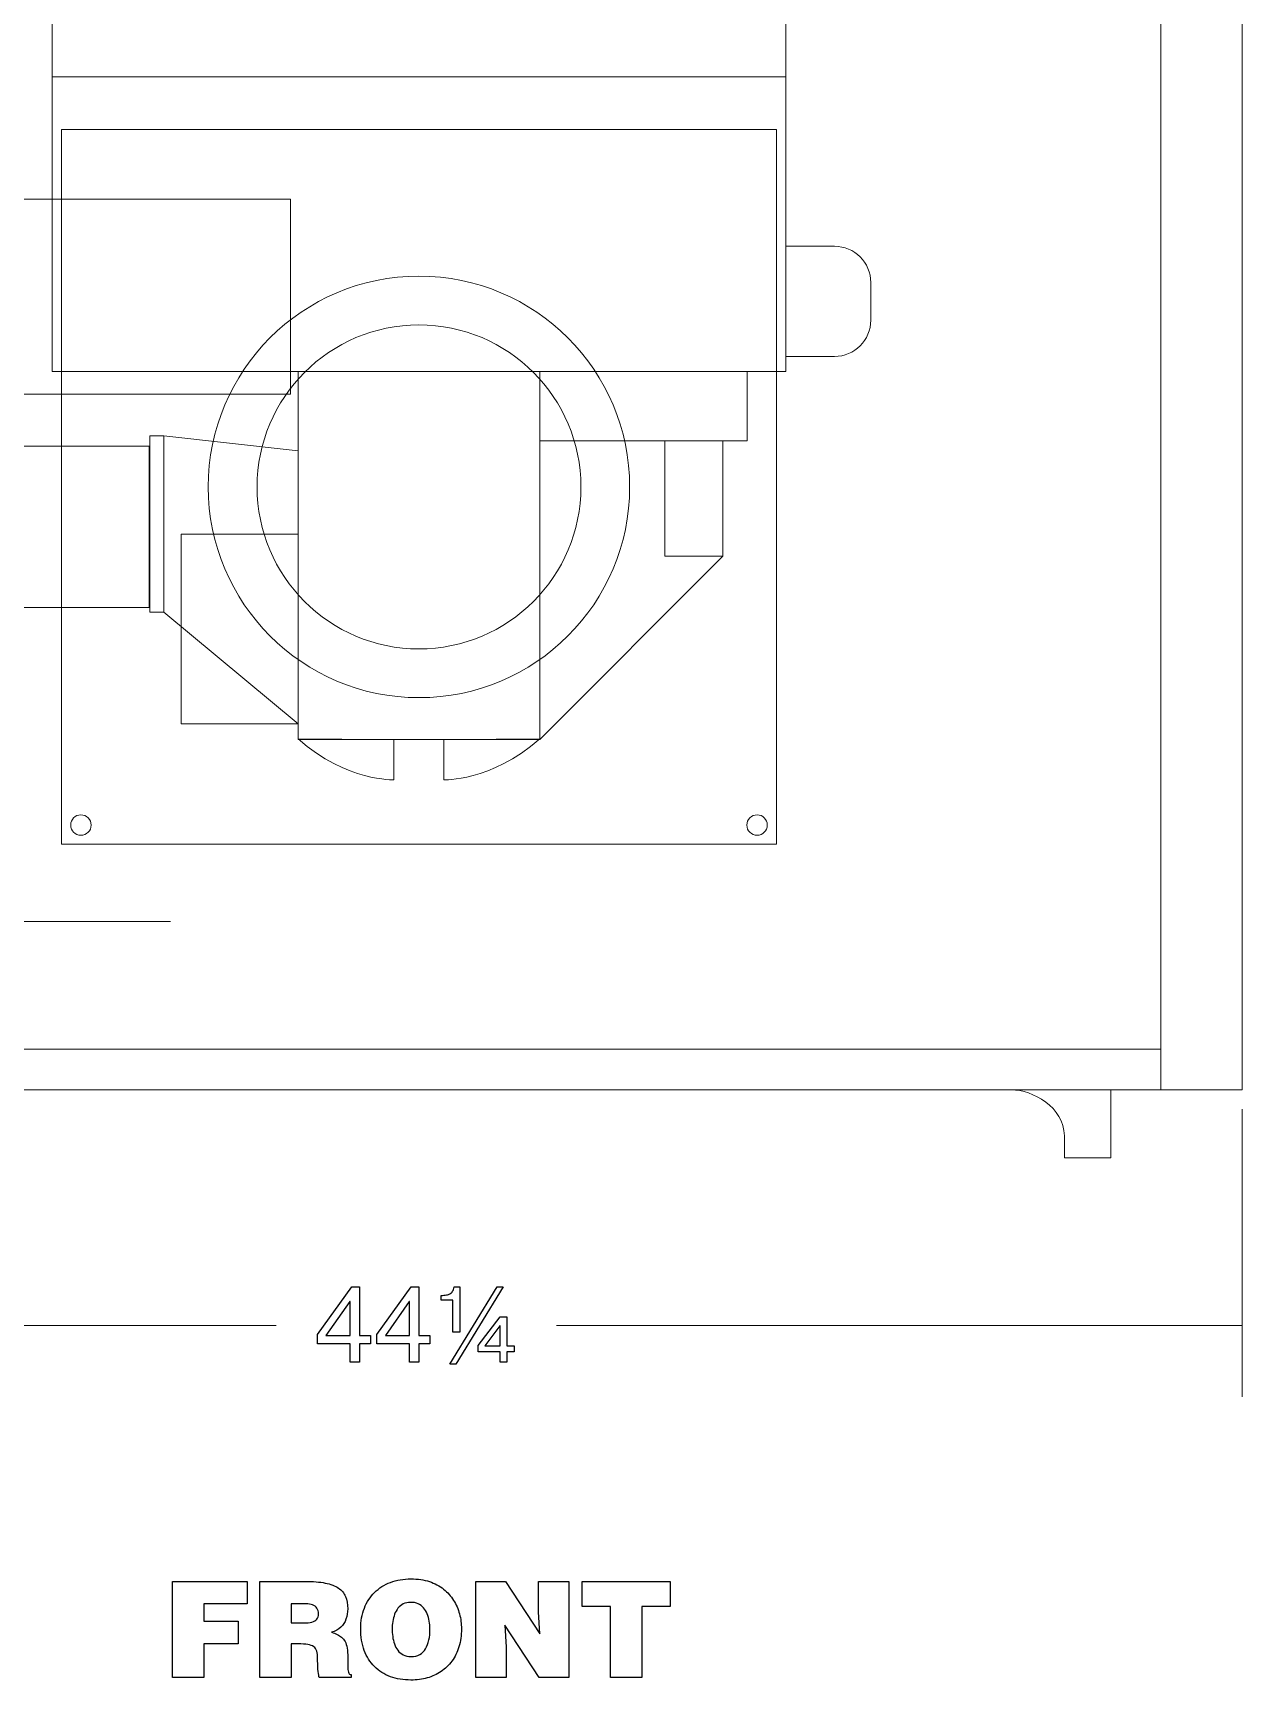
# Model space of a CAD drawing. Header units: inches. Extents: x -3.67 to 3.62, y -4.25 to 4.25.
# Drawn here: x -1.719 to -0.461, y 0.755 to 2.469 of the extents above; entities that cross this region are included whole.
import ezdxf
from ezdxf.lldxf.tags import DXFTag

# ---------------------------------------------------------------- set-up
doc = ezdxf.new("R2010")
doc.units = ezdxf.units.IN
doc.header["$MEASUREMENT"] = 0
doc.layers.add('Dimensions', color=7, linetype='Continuous')
doc.layers.add('Layer 1', color=7, linetype='Continuous')
tags = doc.linetypes.add('New Line15', pattern=[2.3, 1.3, -0.3, 0.4, -0.3]).pattern_tags.tags
tags[10:11] = [DXFTag(74, 4), DXFTag(75, 0), DXFTag(340, '0'), DXFTag(46, 1.0), DXFTag(50, 0.0), DXFTag(44, 0.0), DXFTag(45, 0.0)]
tags[8:9] = [DXFTag(74, 4), DXFTag(75, 0), DXFTag(340, '0'), DXFTag(46, 1.0), DXFTag(50, 0.0), DXFTag(44, 0.0), DXFTag(45, 0.0)]
tags[6:7] = [DXFTag(74, 4), DXFTag(75, 0), DXFTag(340, '0'), DXFTag(46, 1.0), DXFTag(50, 0.0), DXFTag(44, 0.0), DXFTag(45, 0.0)]
tags[4:5] = [DXFTag(74, 4), DXFTag(75, 0), DXFTag(340, '0'), DXFTag(46, 1.0), DXFTag(50, 0.0), DXFTag(44, 0.0), DXFTag(45, 0.0)]

msp = doc.modelspace()

# ---------------------------------------------------------------- linework, layer by layer
at = {"layer": 'Dimensions', "color": 250, "lineweight": 5}
for points in [[(-0.461, 1.3493), (-0.461, 1.3493), (-0.461, 1.0499), (-0.461, 1.0499)], [(-2.179, 1.1242), (-2.179, 1.1242), (-1.4659, 1.1242), (-1.4659, 1.1242)], [(-0.461, 1.1242), (-0.461, 1.1242), (-1.1741, 1.1242), (-1.1741, 1.1242)]]:
    msp.add_open_spline(points, degree=3, dxfattribs=at)
at = {"layer": 'Dimensions', "color": 250}
for points, knots in [([(-1.3677, 1.1052), (-1.3677, 1.1052), (-1.3677, 1.1137), (-1.3677, 1.1137), (-1.3677, 1.1137), (-1.3677, 1.1137), (-1.3791, 1.1137), (-1.3791, 1.1137), (-1.3791, 1.1137), (-1.3791, 1.1137), (-1.3791, 1.1643), (-1.3791, 1.1643), (-1.3791, 1.1643), (-1.3791, 1.1643), (-1.3872, 1.1643), (-1.3872, 1.1643), (-1.3872, 1.1643), (-1.3872, 1.1643), (-1.423, 1.1148), (-1.423, 1.1148), (-1.423, 1.1148), (-1.423, 1.1148), (-1.423, 1.1052), (-1.423, 1.1052), (-1.423, 1.1052), (-1.423, 1.1052), (-1.3889, 1.1052), (-1.3889, 1.1052), (-1.3889, 1.1052), (-1.3889, 1.1052), (-1.3889, 1.0862), (-1.3889, 1.0862), (-1.3889, 1.0862), (-1.3889, 1.0862), (-1.3791, 1.0862), (-1.3791, 1.0862), (-1.3791, 1.0862), (-1.3791, 1.0862), (-1.3791, 1.1052), (-1.3791, 1.1052), (-1.3791, 1.1052), (-1.3791, 1.1052), (-1.3677, 1.1052), (-1.3677, 1.1052)], [0, 0, 0, 0, 0.090909, 0.090909, 0.090909, 0.090909, 0.181818, 0.181818, 0.181818, 0.181818, 0.272727, 0.272727, 0.272727, 0.272727, 0.363636, 0.363636, 0.363636, 0.363636, 0.454545, 0.454545, 0.454545, 0.454545, 0.545455, 0.545455, 0.545455, 0.545455, 0.636364, 0.636364, 0.636364, 0.636364, 0.727273, 0.727273, 0.727273, 0.727273, 0.818182, 0.818182, 0.818182, 0.818182, 0.909091, 0.909091, 0.909091, 0.909091, 1, 1, 1, 1]), ([(-1.3891, 1.1491), (-1.3891, 1.1491), (-1.3889, 1.1491), (-1.3889, 1.1491), (-1.3889, 1.1491), (-1.3889, 1.1491), (-1.3889, 1.1137), (-1.3889, 1.1137), (-1.3889, 1.1137), (-1.3889, 1.1137), (-1.414, 1.1137), (-1.414, 1.1137), (-1.414, 1.1137), (-1.414, 1.1137), (-1.3891, 1.1491), (-1.3891, 1.1491)], [0, 0, 0, 0, 0.25, 0.25, 0.25, 0.25, 0.5, 0.5, 0.5, 0.5, 0.75, 0.75, 0.75, 0.75, 1, 1, 1, 1]), ([(-1.3059, 1.1052), (-1.3059, 1.1052), (-1.3059, 1.1137), (-1.3059, 1.1137), (-1.3059, 1.1137), (-1.3059, 1.1137), (-1.3174, 1.1137), (-1.3174, 1.1137), (-1.3174, 1.1137), (-1.3174, 1.1137), (-1.3174, 1.1643), (-1.3174, 1.1643), (-1.3174, 1.1643), (-1.3174, 1.1643), (-1.3255, 1.1643), (-1.3255, 1.1643), (-1.3255, 1.1643), (-1.3255, 1.1643), (-1.3612, 1.1148), (-1.3612, 1.1148), (-1.3612, 1.1148), (-1.3612, 1.1148), (-1.3612, 1.1052), (-1.3612, 1.1052), (-1.3612, 1.1052), (-1.3612, 1.1052), (-1.3271, 1.1052), (-1.3271, 1.1052), (-1.3271, 1.1052), (-1.3271, 1.1052), (-1.3271, 1.0862), (-1.3271, 1.0862), (-1.3271, 1.0862), (-1.3271, 1.0862), (-1.3174, 1.0862), (-1.3174, 1.0862), (-1.3174, 1.0862), (-1.3174, 1.0862), (-1.3174, 1.1052), (-1.3174, 1.1052), (-1.3174, 1.1052), (-1.3174, 1.1052), (-1.3059, 1.1052), (-1.3059, 1.1052)], [0, 0, 0, 0, 0.090909, 0.090909, 0.090909, 0.090909, 0.181818, 0.181818, 0.181818, 0.181818, 0.272727, 0.272727, 0.272727, 0.272727, 0.363636, 0.363636, 0.363636, 0.363636, 0.454545, 0.454545, 0.454545, 0.454545, 0.545455, 0.545455, 0.545455, 0.545455, 0.636364, 0.636364, 0.636364, 0.636364, 0.727273, 0.727273, 0.727273, 0.727273, 0.818182, 0.818182, 0.818182, 0.818182, 0.909091, 0.909091, 0.909091, 0.909091, 1, 1, 1, 1]), ([(-1.3274, 1.1491), (-1.3274, 1.1491), (-1.3271, 1.1491), (-1.3271, 1.1491), (-1.3271, 1.1491), (-1.3271, 1.1491), (-1.3271, 1.1137), (-1.3271, 1.1137), (-1.3271, 1.1137), (-1.3271, 1.1137), (-1.3522, 1.1137), (-1.3522, 1.1137), (-1.3522, 1.1137), (-1.3522, 1.1137), (-1.3274, 1.1491), (-1.3274, 1.1491)], [0, 0, 0, 0, 0.25, 0.25, 0.25, 0.25, 0.5, 0.5, 0.5, 0.5, 0.75, 0.75, 0.75, 0.75, 1, 1, 1, 1]), ([(-1.2821, 1.1507), (-1.2821, 1.1507), (-1.2821, 1.1174), (-1.2821, 1.1174), (-1.2821, 1.1174), (-1.2821, 1.1174), (-1.2746, 1.1174), (-1.2746, 1.1174), (-1.2746, 1.1174), (-1.2746, 1.1174), (-1.2746, 1.1643), (-1.2746, 1.1643), (-1.2746, 1.1643), (-1.2746, 1.1643), (-1.2805, 1.1643), (-1.2805, 1.1643), (-1.2805, 1.1643), (-1.2809, 1.1624), (-1.2816, 1.1609), (-1.2823, 1.1598), (-1.2823, 1.1598), (-1.283, 1.1587), (-1.2839, 1.1578), (-1.285, 1.1572), (-1.285, 1.1572), (-1.286, 1.1566), (-1.2873, 1.1562), (-1.2888, 1.156), (-1.2888, 1.156), (-1.2903, 1.1557), (-1.2921, 1.1556), (-1.2941, 1.1554), (-1.2941, 1.1554), (-1.2941, 1.1554), (-1.2941, 1.1507), (-1.2941, 1.1507), (-1.2941, 1.1507), (-1.2941, 1.1507), (-1.2821, 1.1507), (-1.2821, 1.1507)], [0, 0, 0, 0, 0.1, 0.1, 0.1, 0.1, 0.2, 0.2, 0.2, 0.2, 0.3, 0.3, 0.3, 0.3, 0.4, 0.4, 0.4, 0.4, 0.5, 0.5, 0.5, 0.5, 0.6, 0.6, 0.6, 0.6, 0.7, 0.7, 0.7, 0.7, 0.8, 0.8, 0.8, 0.8, 0.9, 0.9, 0.9, 0.9, 1, 1, 1, 1]), ([(-1.2297, 1.1643), (-1.2297, 1.1643), (-1.236, 1.1643), (-1.236, 1.1643), (-1.236, 1.1643), (-1.236, 1.1643), (-1.2851, 1.0841), (-1.2851, 1.0841), (-1.2851, 1.0841), (-1.2851, 1.0841), (-1.2788, 1.0841), (-1.2788, 1.0841), (-1.2788, 1.0841), (-1.2788, 1.0841), (-1.2297, 1.1643), (-1.2297, 1.1643)], [0, 0, 0, 0, 0.25, 0.25, 0.25, 0.25, 0.5, 0.5, 0.5, 0.5, 0.75, 0.75, 0.75, 0.75, 1, 1, 1, 1]), ([(-1.2557, 1.0967), (-1.2557, 1.0967), (-1.2328, 1.0967), (-1.2328, 1.0967), (-1.2328, 1.0967), (-1.2328, 1.0967), (-1.2328, 1.0862), (-1.2328, 1.0862), (-1.2328, 1.0862), (-1.2328, 1.0862), (-1.2257, 1.0862), (-1.2257, 1.0862), (-1.2257, 1.0862), (-1.2257, 1.0862), (-1.2257, 1.0967), (-1.2257, 1.0967), (-1.2257, 1.0967), (-1.2257, 1.0967), (-1.2182, 1.0967), (-1.2182, 1.0967), (-1.2182, 1.0967), (-1.2182, 1.0967), (-1.2182, 1.1031), (-1.2182, 1.1031), (-1.2182, 1.1031), (-1.2182, 1.1031), (-1.2257, 1.1031), (-1.2257, 1.1031), (-1.2257, 1.1031), (-1.2257, 1.1031), (-1.2257, 1.1331), (-1.2257, 1.1331), (-1.2257, 1.1331), (-1.2257, 1.1331), (-1.2328, 1.1331), (-1.2328, 1.1331), (-1.2328, 1.1331), (-1.2328, 1.1331), (-1.2557, 1.1033), (-1.2557, 1.1033), (-1.2557, 1.1033), (-1.2557, 1.1033), (-1.2557, 1.0967), (-1.2557, 1.0967)], [0, 0, 0, 0, 0.090909, 0.090909, 0.090909, 0.090909, 0.181818, 0.181818, 0.181818, 0.181818, 0.272727, 0.272727, 0.272727, 0.272727, 0.363636, 0.363636, 0.363636, 0.363636, 0.454545, 0.454545, 0.454545, 0.454545, 0.545455, 0.545455, 0.545455, 0.545455, 0.636364, 0.636364, 0.636364, 0.636364, 0.727273, 0.727273, 0.727273, 0.727273, 0.818182, 0.818182, 0.818182, 0.818182, 0.909091, 0.909091, 0.909091, 0.909091, 1, 1, 1, 1]), ([(-1.2328, 1.1031), (-1.2328, 1.1031), (-1.2488, 1.1031), (-1.2488, 1.1031), (-1.2488, 1.1031), (-1.2488, 1.1031), (-1.233, 1.1239), (-1.233, 1.1239), (-1.233, 1.1239), (-1.233, 1.1239), (-1.2328, 1.1239), (-1.2328, 1.1239), (-1.2328, 1.1239), (-1.2328, 1.1239), (-1.2328, 1.1031), (-1.2328, 1.1031)], [0, 0, 0, 0, 0.25, 0.25, 0.25, 0.25, 0.5, 0.5, 0.5, 0.5, 0.75, 0.75, 0.75, 0.75, 1, 1, 1, 1]), ([(-1.541, 0.758), (-1.541, 0.758), (-1.541, 0.7932), (-1.541, 0.7932), (-1.541, 0.7932), (-1.541, 0.7932), (-1.5052, 0.7932), (-1.5052, 0.7932), (-1.5052, 0.7932), (-1.5052, 0.7932), (-1.5052, 0.8165), (-1.5052, 0.8165), (-1.5052, 0.8165), (-1.5052, 0.8165), (-1.541, 0.8165), (-1.541, 0.8165), (-1.541, 0.8165), (-1.541, 0.8165), (-1.541, 0.8347), (-1.541, 0.8347), (-1.541, 0.8347), (-1.541, 0.8347), (-1.496, 0.8347), (-1.496, 0.8347), (-1.496, 0.8347), (-1.496, 0.8347), (-1.496, 0.858), (-1.496, 0.858), (-1.496, 0.858), (-1.496, 0.858), (-1.5738, 0.858), (-1.5738, 0.858), (-1.5738, 0.858), (-1.5738, 0.858), (-1.5738, 0.758), (-1.5738, 0.758), (-1.5738, 0.758), (-1.5738, 0.758), (-1.541, 0.758), (-1.541, 0.758)], [0, 0, 0, 0, 0.1, 0.1, 0.1, 0.1, 0.2, 0.2, 0.2, 0.2, 0.3, 0.3, 0.3, 0.3, 0.4, 0.4, 0.4, 0.4, 0.5, 0.5, 0.5, 0.5, 0.6, 0.6, 0.6, 0.6, 0.7, 0.7, 0.7, 0.7, 0.8, 0.8, 0.8, 0.8, 0.9, 0.9, 0.9, 0.9, 1, 1, 1, 1]), ([(-1.4402, 0.7929), (-1.4364, 0.7929), (-1.4333, 0.7926), (-1.431, 0.792), (-1.431, 0.792), (-1.4286, 0.7914), (-1.4269, 0.7904), (-1.4257, 0.7891), (-1.4257, 0.7891), (-1.4245, 0.7878), (-1.4236, 0.786), (-1.4232, 0.7837), (-1.4232, 0.7837), (-1.4228, 0.7815), (-1.4226, 0.7788), (-1.4227, 0.7755), (-1.4227, 0.7755), (-1.4226, 0.771), (-1.4225, 0.7673), (-1.4221, 0.7643), (-1.4221, 0.7643), (-1.4218, 0.7612), (-1.4214, 0.7592), (-1.421, 0.758), (-1.421, 0.758), (-1.421, 0.758), (-1.3878, 0.758), (-1.3878, 0.758), (-1.3878, 0.758), (-1.3878, 0.758), (-1.3878, 0.7611), (-1.3878, 0.7611), (-1.3878, 0.7611), (-1.3891, 0.761), (-1.3899, 0.7616), (-1.3904, 0.7627), (-1.3904, 0.7627), (-1.3909, 0.7638), (-1.3912, 0.7657), (-1.3912, 0.7682), (-1.3912, 0.7682), (-1.3913, 0.7708), (-1.3913, 0.7742), (-1.3913, 0.7786), (-1.3913, 0.7786), (-1.3913, 0.7826), (-1.3915, 0.786), (-1.392, 0.7887), (-1.392, 0.7887), (-1.3925, 0.7914), (-1.3932, 0.7937), (-1.3942, 0.7955), (-1.3942, 0.7955), (-1.3951, 0.7973), (-1.3963, 0.7987), (-1.3977, 0.7999), (-1.3977, 0.7999), (-1.3991, 0.801), (-1.4006, 0.802), (-1.4024, 0.8028), (-1.4024, 0.8028), (-1.4042, 0.8036), (-1.4061, 0.8044), (-1.4082, 0.8051), (-1.4082, 0.8051), (-1.4043, 0.8062), (-1.4011, 0.8079), (-1.3987, 0.8103), (-1.3987, 0.8103), (-1.3962, 0.8127), (-1.3943, 0.8155), (-1.3932, 0.8188), (-1.3932, 0.8188), (-1.392, 0.8221), (-1.3914, 0.8257), (-1.3914, 0.8295), (-1.3914, 0.8295), (-1.3914, 0.8344), (-1.3921, 0.8386), (-1.3936, 0.8422), (-1.3936, 0.8422), (-1.3952, 0.8458), (-1.3976, 0.8487), (-1.4011, 0.8511), (-1.4011, 0.8511), (-1.4045, 0.8534), (-1.409, 0.8551), (-1.4147, 0.8563), (-1.4147, 0.8563), (-1.4204, 0.8575), (-1.4274, 0.858), (-1.4357, 0.858), (-1.4357, 0.858), (-1.4357, 0.858), (-1.4829, 0.858), (-1.4829, 0.858), (-1.4829, 0.858), (-1.4829, 0.858), (-1.4829, 0.758), (-1.4829, 0.758), (-1.4829, 0.758), (-1.4829, 0.758), (-1.4502, 0.758), (-1.4502, 0.758), (-1.4502, 0.758), (-1.4502, 0.758), (-1.4502, 0.7929), (-1.4502, 0.7929), (-1.4502, 0.7929), (-1.4502, 0.7929), (-1.4402, 0.7929), (-1.4402, 0.7929)], [0, 0, 0, 0, 0.035714, 0.035714, 0.035714, 0.035714, 0.071429, 0.071429, 0.071429, 0.071429, 0.107143, 0.107143, 0.107143, 0.107143, 0.142857, 0.142857, 0.142857, 0.142857, 0.178571, 0.178571, 0.178571, 0.178571, 0.214286, 0.214286, 0.214286, 0.214286, 0.25, 0.25, 0.25, 0.25, 0.285714, 0.285714, 0.285714, 0.285714, 0.321429, 0.321429, 0.321429, 0.321429, 0.357143, 0.357143, 0.357143, 0.357143, 0.392857, 0.392857, 0.392857, 0.392857, 0.428571, 0.428571, 0.428571, 0.428571, 0.464286, 0.464286, 0.464286, 0.464286, 0.5, 0.5, 0.5, 0.5, 0.535714, 0.535714, 0.535714, 0.535714, 0.571429, 0.571429, 0.571429, 0.571429, 0.607143, 0.607143, 0.607143, 0.607143, 0.642857, 0.642857, 0.642857, 0.642857, 0.678571, 0.678571, 0.678571, 0.678571, 0.714286, 0.714286, 0.714286, 0.714286, 0.75, 0.75, 0.75, 0.75, 0.785714, 0.785714, 0.785714, 0.785714, 0.821429, 0.821429, 0.821429, 0.821429, 0.857143, 0.857143, 0.857143, 0.857143, 0.892857, 0.892857, 0.892857, 0.892857, 0.928571, 0.928571, 0.928571, 0.928571, 0.964286, 0.964286, 0.964286, 0.964286, 1, 1, 1, 1]), ([(-1.3256, 0.8607), (-1.3334, 0.8606), (-1.3405, 0.8594), (-1.3469, 0.857), (-1.3469, 0.857), (-1.3533, 0.8545), (-1.3588, 0.8511), (-1.3634, 0.8465), (-1.3634, 0.8465), (-1.3681, 0.842), (-1.3716, 0.8365), (-1.3741, 0.8302), (-1.3741, 0.8302), (-1.3766, 0.8238), (-1.3779, 0.8167), (-1.3779, 0.8089), (-1.3779, 0.8089), (-1.3779, 0.8003), (-1.3766, 0.7928), (-1.3742, 0.7861), (-1.3742, 0.7861), (-1.3717, 0.7795), (-1.3681, 0.7739), (-1.3635, 0.7694), (-1.3635, 0.7694), (-1.3589, 0.7648), (-1.3534, 0.7613), (-1.347, 0.7589), (-1.347, 0.7589), (-1.3406, 0.7566), (-1.3334, 0.7554), (-1.3256, 0.7554), (-1.3256, 0.7554), (-1.3196, 0.7554), (-1.314, 0.7561), (-1.3087, 0.7576), (-1.3087, 0.7576), (-1.3035, 0.7591), (-1.2986, 0.7614), (-1.2943, 0.7643), (-1.2943, 0.7643), (-1.2899, 0.7672), (-1.2862, 0.7709), (-1.283, 0.7751), (-1.283, 0.7751), (-1.2799, 0.7795), (-1.2774, 0.7844), (-1.2757, 0.79), (-1.2757, 0.79), (-1.274, 0.7956), (-1.2731, 0.8018), (-1.2731, 0.8086), (-1.2731, 0.8086), (-1.2731, 0.8139), (-1.2737, 0.8191), (-1.2751, 0.8241), (-1.2751, 0.8241), (-1.2765, 0.8292), (-1.2785, 0.8339), (-1.2813, 0.8383), (-1.2813, 0.8383), (-1.284, 0.8427), (-1.2875, 0.8466), (-1.2917, 0.8499), (-1.2917, 0.8499), (-1.2959, 0.8533), (-1.3008, 0.8559), (-1.3064, 0.8578), (-1.3064, 0.8578), (-1.3121, 0.8597), (-1.3184, 0.8606), (-1.3256, 0.8607)], [0, 0, 0, 0, 0.055556, 0.055556, 0.055556, 0.055556, 0.111111, 0.111111, 0.111111, 0.111111, 0.166667, 0.166667, 0.166667, 0.166667, 0.222222, 0.222222, 0.222222, 0.222222, 0.277778, 0.277778, 0.277778, 0.277778, 0.333333, 0.333333, 0.333333, 0.333333, 0.388889, 0.388889, 0.388889, 0.388889, 0.444444, 0.444444, 0.444444, 0.444444, 0.5, 0.5, 0.5, 0.5, 0.555556, 0.555556, 0.555556, 0.555556, 0.611111, 0.611111, 0.611111, 0.611111, 0.666667, 0.666667, 0.666667, 0.666667, 0.722222, 0.722222, 0.722222, 0.722222, 0.777778, 0.777778, 0.777778, 0.777778, 0.833333, 0.833333, 0.833333, 0.833333, 0.888889, 0.888889, 0.888889, 0.888889, 0.944444, 0.944444, 0.944444, 0.944444, 1, 1, 1, 1]), ([(-1.2274, 0.858), (-1.2274, 0.858), (-1.2581, 0.858), (-1.2581, 0.858), (-1.2581, 0.858), (-1.2581, 0.858), (-1.2581, 0.758), (-1.2581, 0.758), (-1.2581, 0.758), (-1.2581, 0.758), (-1.2267, 0.758), (-1.2267, 0.758), (-1.2267, 0.758), (-1.2267, 0.758), (-1.2267, 0.7897), (-1.2267, 0.7897), (-1.2267, 0.7897), (-1.2267, 0.7897), (-1.2279, 0.8125), (-1.2279, 0.8125), (-1.2279, 0.8125), (-1.2279, 0.8125), (-1.1922, 0.758), (-1.1922, 0.758), (-1.1922, 0.758), (-1.1922, 0.758), (-1.1615, 0.758), (-1.1615, 0.758), (-1.1615, 0.758), (-1.1615, 0.758), (-1.1615, 0.858), (-1.1615, 0.858), (-1.1615, 0.858), (-1.1615, 0.858), (-1.1929, 0.858), (-1.1929, 0.858), (-1.1929, 0.858), (-1.1929, 0.858), (-1.1929, 0.8262), (-1.1929, 0.8262), (-1.1929, 0.8262), (-1.1929, 0.8262), (-1.1917, 0.8034), (-1.1917, 0.8034), (-1.1917, 0.8034), (-1.1917, 0.8034), (-1.2274, 0.858), (-1.2274, 0.858)], [0, 0, 0, 0, 0.083333, 0.083333, 0.083333, 0.083333, 0.166667, 0.166667, 0.166667, 0.166667, 0.25, 0.25, 0.25, 0.25, 0.333333, 0.333333, 0.333333, 0.333333, 0.416667, 0.416667, 0.416667, 0.416667, 0.5, 0.5, 0.5, 0.5, 0.583333, 0.583333, 0.583333, 0.583333, 0.666667, 0.666667, 0.666667, 0.666667, 0.75, 0.75, 0.75, 0.75, 0.833333, 0.833333, 0.833333, 0.833333, 0.916667, 0.916667, 0.916667, 0.916667, 1, 1, 1, 1]), ([(-1.1476, 0.8318), (-1.1476, 0.8318), (-1.1182, 0.8318), (-1.1182, 0.8318), (-1.1182, 0.8318), (-1.1182, 0.8318), (-1.1182, 0.758), (-1.1182, 0.758), (-1.1182, 0.758), (-1.1182, 0.758), (-1.0854, 0.758), (-1.0854, 0.758), (-1.0854, 0.758), (-1.0854, 0.758), (-1.0854, 0.8318), (-1.0854, 0.8318), (-1.0854, 0.8318), (-1.0854, 0.8318), (-1.056, 0.8318), (-1.056, 0.8318), (-1.056, 0.8318), (-1.056, 0.8318), (-1.056, 0.858), (-1.056, 0.858), (-1.056, 0.858), (-1.056, 0.858), (-1.1476, 0.858), (-1.1476, 0.858), (-1.1476, 0.858), (-1.1476, 0.858), (-1.1476, 0.8318), (-1.1476, 0.8318)], [0, 0, 0, 0, 0.125, 0.125, 0.125, 0.125, 0.25, 0.25, 0.25, 0.25, 0.375, 0.375, 0.375, 0.375, 0.5, 0.5, 0.5, 0.5, 0.625, 0.625, 0.625, 0.625, 0.75, 0.75, 0.75, 0.75, 0.875, 0.875, 0.875, 0.875, 1, 1, 1, 1]), ([(-1.4502, 0.8347), (-1.4502, 0.8347), (-1.4349, 0.8347), (-1.4349, 0.8347), (-1.4349, 0.8347), (-1.4323, 0.8347), (-1.43, 0.8343), (-1.428, 0.8335), (-1.428, 0.8335), (-1.4261, 0.8328), (-1.4245, 0.8316), (-1.4234, 0.8301), (-1.4234, 0.8301), (-1.4223, 0.8286), (-1.4217, 0.8266), (-1.4217, 0.8243), (-1.4217, 0.8243), (-1.4217, 0.822), (-1.4223, 0.8201), (-1.4235, 0.8187), (-1.4235, 0.8187), (-1.4246, 0.8173), (-1.4264, 0.8164), (-1.4287, 0.8157), (-1.4287, 0.8157), (-1.431, 0.8151), (-1.4339, 0.8148), (-1.4372, 0.8148), (-1.4372, 0.8148), (-1.4372, 0.8148), (-1.4502, 0.8148), (-1.4502, 0.8148), (-1.4502, 0.8148), (-1.4502, 0.8148), (-1.4502, 0.8347), (-1.4502, 0.8347)], [0, 0, 0, 0, 0.111111, 0.111111, 0.111111, 0.111111, 0.222222, 0.222222, 0.222222, 0.222222, 0.333333, 0.333333, 0.333333, 0.333333, 0.444444, 0.444444, 0.444444, 0.444444, 0.555556, 0.555556, 0.555556, 0.555556, 0.666667, 0.666667, 0.666667, 0.666667, 0.777778, 0.777778, 0.777778, 0.777778, 0.888889, 0.888889, 0.888889, 0.888889, 1, 1, 1, 1]), ([(-1.3259, 0.8362), (-1.323, 0.8363), (-1.3204, 0.8358), (-1.3182, 0.8348), (-1.3182, 0.8348), (-1.316, 0.8338), (-1.3141, 0.8324), (-1.3126, 0.8306), (-1.3126, 0.8306), (-1.311, 0.8288), (-1.3097, 0.8267), (-1.3087, 0.8243), (-1.3087, 0.8243), (-1.3077, 0.8219), (-1.307, 0.8194), (-1.3065, 0.8167), (-1.3065, 0.8167), (-1.3061, 0.814), (-1.3059, 0.8113), (-1.3059, 0.8086), (-1.3059, 0.8086), (-1.3058, 0.8044), (-1.3062, 0.8006), (-1.3069, 0.7971), (-1.3069, 0.7971), (-1.3077, 0.7936), (-1.3088, 0.7906), (-1.3104, 0.788), (-1.3104, 0.788), (-1.312, 0.7854), (-1.314, 0.7834), (-1.3165, 0.782), (-1.3165, 0.782), (-1.319, 0.7806), (-1.322, 0.7798), (-1.3256, 0.7798), (-1.3256, 0.7798), (-1.3287, 0.7798), (-1.3314, 0.7804), (-1.3336, 0.7816), (-1.3336, 0.7816), (-1.3359, 0.7827), (-1.3377, 0.7843), (-1.3393, 0.7863), (-1.3393, 0.7863), (-1.3407, 0.7882), (-1.3419, 0.7904), (-1.3428, 0.7929), (-1.3428, 0.7929), (-1.3436, 0.7954), (-1.3443, 0.798), (-1.3446, 0.8007), (-1.3446, 0.8007), (-1.345, 0.8034), (-1.3452, 0.806), (-1.3452, 0.8086), (-1.3452, 0.8086), (-1.3452, 0.8111), (-1.345, 0.8137), (-1.3446, 0.8163), (-1.3446, 0.8163), (-1.3442, 0.8189), (-1.3435, 0.8214), (-1.3426, 0.8238), (-1.3426, 0.8238), (-1.3418, 0.8261), (-1.3405, 0.8282), (-1.3391, 0.8301), (-1.3391, 0.8301), (-1.3376, 0.832), (-1.3357, 0.8335), (-1.3336, 0.8345), (-1.3336, 0.8345), (-1.3314, 0.8356), (-1.3288, 0.8362), (-1.3259, 0.8362)], [0, 0, 0, 0, 0.052632, 0.052632, 0.052632, 0.052632, 0.105263, 0.105263, 0.105263, 0.105263, 0.157895, 0.157895, 0.157895, 0.157895, 0.210526, 0.210526, 0.210526, 0.210526, 0.263158, 0.263158, 0.263158, 0.263158, 0.315789, 0.315789, 0.315789, 0.315789, 0.368421, 0.368421, 0.368421, 0.368421, 0.421053, 0.421053, 0.421053, 0.421053, 0.473684, 0.473684, 0.473684, 0.473684, 0.526316, 0.526316, 0.526316, 0.526316, 0.578947, 0.578947, 0.578947, 0.578947, 0.631579, 0.631579, 0.631579, 0.631579, 0.684211, 0.684211, 0.684211, 0.684211, 0.736842, 0.736842, 0.736842, 0.736842, 0.789474, 0.789474, 0.789474, 0.789474, 0.842105, 0.842105, 0.842105, 0.842105, 0.894737, 0.894737, 0.894737, 0.894737, 0.947368, 0.947368, 0.947368, 0.947368, 1, 1, 1, 1])]:
    msp.add_open_spline(points, degree=3, knots=knots, dxfattribs=at)
at = {"layer": 'Layer 1', "color": 250, "lineweight": 15}
for points, knots in [([(-2.0946, 1.3693), (-2.0946, 1.3693), (-1.9445, 1.3693), (-1.9445, 1.3693), (-1.9445, 1.3693), (-1.9445, 1.3693), (-1.9445, 1.5444), (-1.9445, 1.5444), (-1.9445, 1.5444), (-1.9445, 1.5793), (-1.9163, 1.6076), (-1.8814, 1.6076), (-1.8814, 1.6076), (-1.8465, 1.6076), (-1.8182, 1.5793), (-1.8182, 1.5444), (-1.8182, 1.5444), (-1.8182, 1.5444), (-1.8182, 1.3693), (-1.8182, 1.3693), (-1.8182, 1.3693), (-1.8182, 1.3693), (-0.5454, 1.3693), (-0.5454, 1.3693), (-0.5454, 1.3693), (-0.5454, 1.3693), (-0.5454, 3.7553), (-0.5454, 3.7553), (-0.5454, 3.7553), (-0.5454, 3.7553), (-2.0946, 3.7553), (-2.0946, 3.7553), (-2.0946, 3.7553), (-2.0946, 3.7553), (-2.0946, 1.3693), (-2.0946, 1.3693)], [0, 0, 0, 0, 0.111111, 0.111111, 0.111111, 0.111111, 0.222222, 0.222222, 0.222222, 0.222222, 0.333333, 0.333333, 0.333333, 0.333333, 0.444444, 0.444444, 0.444444, 0.444444, 0.555556, 0.555556, 0.555556, 0.555556, 0.666667, 0.666667, 0.666667, 0.666667, 0.777778, 0.777778, 0.777778, 0.777778, 0.888889, 0.888889, 0.888889, 0.888889, 1, 1, 1, 1]), ([(-0.461, 1.3693), (-0.461, 1.3693), (-0.5454, 1.3693), (-0.5454, 1.3693), (-0.5454, 1.3693), (-0.5454, 1.3693), (-0.5454, 3.7553), (-0.5454, 3.7553), (-0.5454, 3.7553), (-0.5454, 3.7553), (-0.461, 3.7553), (-0.461, 3.7553), (-0.461, 3.7553), (-0.461, 3.7553), (-0.461, 1.3693), (-0.461, 1.3693)], [0, 0, 0, 0, 0.25, 0.25, 0.25, 0.25, 0.5, 0.5, 0.5, 0.5, 0.75, 0.75, 0.75, 0.75, 1, 1, 1, 1]), ([(-1.3433, 1.7336), (-1.3433, 1.7336), (-1.3433, 1.6919), (-1.3433, 1.6919), (-1.3433, 1.6919), (-1.3433, 1.6919), (-1.3916, 1.6894), (-1.4431, 1.7344), (-1.4431, 1.7344), (-1.4431, 1.7344), (-1.3519, 1.7336), (-1.3519, 1.7336)], [0, 0, 0, 0, 0.333333, 0.333333, 0.333333, 0.333333, 0.666667, 0.666667, 0.666667, 0.666667, 1, 1, 1, 1]), ([(-1.2914, 1.7336), (-1.2914, 1.7336), (-1.2914, 1.6919), (-1.2914, 1.6919), (-1.2914, 1.6919), (-1.2914, 1.6919), (-1.2431, 1.6894), (-1.1916, 1.7344), (-1.1916, 1.7344), (-1.1916, 1.7344), (-1.2828, 1.7336), (-1.2828, 1.7336)], [0, 0, 0, 0, 0.333333, 0.333333, 0.333333, 0.333333, 0.666667, 0.666667, 0.666667, 0.666667, 1, 1, 1, 1]), ([(-0.5975, 1.3693), (-0.5975, 1.3693), (-0.5975, 1.3693), (-0.5975, 1.3693), (-0.5975, 1.3693), (-0.5975, 1.3693), (-0.6459, 1.3693), (-0.6459, 1.3693), (-0.6459, 1.3693), (-0.6459, 1.3693), (-0.7009, 1.3693), (-0.7009, 1.3693), (-0.7009, 1.3693), (-0.6794, 1.3693), (-0.6459, 1.3515), (-0.6459, 1.3214), (-0.6459, 1.3214), (-0.6459, 1.3214), (-0.6459, 1.2987), (-0.6459, 1.2987), (-0.6459, 1.2987), (-0.6459, 1.2987), (-0.5975, 1.2987), (-0.5975, 1.2987), (-0.5975, 1.2987), (-0.5975, 1.2987), (-0.5975, 1.3693), (-0.5975, 1.3693)], [0, 0, 0, 0, 0.142857, 0.142857, 0.142857, 0.142857, 0.285714, 0.285714, 0.285714, 0.285714, 0.428571, 0.428571, 0.428571, 0.428571, 0.571429, 0.571429, 0.571429, 0.571429, 0.714286, 0.714286, 0.714286, 0.714286, 0.857143, 0.857143, 0.857143, 0.857143, 1, 1, 1, 1])]:
    msp.add_open_spline(points, degree=3, knots=knots, dxfattribs=at)
at = {"layer": 'Layer 1', "color": 7, "lineweight": 15}
for points, knots in [([(-0.9356, 2.5022), (-0.9356, 2.5022), (-1.6989, 2.5022), (-1.6989, 2.5022), (-1.6989, 2.5022), (-1.6989, 2.5022), (-1.6989, 2.4232), (-1.6989, 2.4232), (-1.6989, 2.4232), (-1.6989, 2.4232), (-0.9356, 2.4232), (-0.9356, 2.4232), (-0.9356, 2.4232), (-0.9356, 2.4232), (-0.9356, 2.5022), (-0.9356, 2.5022)], [0, 0, 0, 0, 0.25, 0.25, 0.25, 0.25, 0.5, 0.5, 0.5, 0.5, 0.75, 0.75, 0.75, 0.75, 1, 1, 1, 1]), ([(-0.9356, 2.1167), (-0.9356, 2.1167), (-1.6989, 2.1167), (-1.6989, 2.1167), (-1.6989, 2.1167), (-1.6989, 2.1167), (-1.6989, 2.4232), (-1.6989, 2.4232), (-1.6989, 2.4232), (-1.6989, 2.4232), (-0.9356, 2.4232), (-0.9356, 2.4232), (-0.9356, 2.4232), (-0.9356, 2.4232), (-0.9356, 2.1167), (-0.9356, 2.1167)], [0, 0, 0, 0, 0.25, 0.25, 0.25, 0.25, 0.5, 0.5, 0.5, 0.5, 0.75, 0.75, 0.75, 0.75, 1, 1, 1, 1]), ([(-0.9455, 1.6248), (-0.9455, 1.6248), (-1.689, 1.6248), (-1.689, 1.6248), (-1.689, 1.6248), (-1.689, 1.6248), (-1.689, 2.3682), (-1.689, 2.3682), (-1.689, 2.3682), (-1.689, 2.3682), (-0.9455, 2.3682), (-0.9455, 2.3682), (-0.9455, 2.3682), (-0.9455, 2.3682), (-0.9455, 1.6248), (-0.9455, 1.6248)], [0, 0, 0, 0, 0.25, 0.25, 0.25, 0.25, 0.5, 0.5, 0.5, 0.5, 0.75, 0.75, 0.75, 0.75, 1, 1, 1, 1]), ([(-1.8263, 2.2959), (-1.8263, 2.2959), (-1.4509, 2.2959), (-1.4509, 2.2959), (-1.4509, 2.2959), (-1.4509, 2.2959), (-1.4509, 2.0929), (-1.4509, 2.0929), (-1.4509, 2.0929), (-1.4509, 2.0929), (-1.8263, 2.0929), (-1.8263, 2.0929), (-1.8263, 2.0929), (-1.8263, 2.0929), (-1.8263, 2.2959), (-1.8263, 2.2959)], [0, 0, 0, 0, 0.25, 0.25, 0.25, 0.25, 0.5, 0.5, 0.5, 0.5, 0.75, 0.75, 0.75, 0.75, 1, 1, 1, 1]), ([(-0.885, 2.2468), (-0.885, 2.2468), (-0.9356, 2.2468), (-0.9356, 2.2468), (-0.9356, 2.2468), (-0.9356, 2.2468), (-0.9356, 2.1322), (-0.9356, 2.1322), (-0.9356, 2.1322), (-0.9356, 2.1322), (-0.885, 2.1322), (-0.885, 2.1322), (-0.885, 2.1322), (-0.8642, 2.1322), (-0.8473, 2.1492), (-0.8473, 2.1699), (-0.8473, 2.1699), (-0.8473, 2.1699), (-0.8473, 2.2091), (-0.8473, 2.2091), (-0.8473, 2.2091), (-0.8473, 2.2299), (-0.8642, 2.2468), (-0.885, 2.2468)], [0, 0, 0, 0, 0.166667, 0.166667, 0.166667, 0.166667, 0.333333, 0.333333, 0.333333, 0.333333, 0.5, 0.5, 0.5, 0.5, 0.666667, 0.666667, 0.666667, 0.666667, 0.833333, 0.833333, 0.833333, 0.833333, 1, 1, 1, 1]), ([(-1.3173, 2.2157), (-1.1962, 2.2157), (-1.0981, 2.1175), (-1.0981, 1.9965), (-1.0981, 1.9965), (-1.0981, 1.8755), (-1.1962, 1.7773), (-1.3173, 1.7773), (-1.3173, 1.7773), (-1.4383, 1.7773), (-1.5365, 1.8755), (-1.5365, 1.9965), (-1.5365, 1.9965), (-1.5365, 2.1175), (-1.4383, 2.2157), (-1.3173, 2.2157)], [0, 0, 0, 0, 0.25, 0.25, 0.25, 0.25, 0.5, 0.5, 0.5, 0.5, 0.75, 0.75, 0.75, 0.75, 1, 1, 1, 1]), ([(-1.3173, 2.165), (-1.2242, 2.165), (-1.1488, 2.0895), (-1.1488, 1.9965), (-1.1488, 1.9965), (-1.1488, 1.9035), (-1.2242, 1.828), (-1.3173, 1.828), (-1.3173, 1.828), (-1.4103, 1.828), (-1.4857, 1.9035), (-1.4857, 1.9965), (-1.4857, 1.9965), (-1.4857, 2.0895), (-1.4103, 2.165), (-1.3173, 2.165)], [0, 0, 0, 0, 0.25, 0.25, 0.25, 0.25, 0.5, 0.5, 0.5, 0.5, 0.75, 0.75, 0.75, 0.75, 1, 1, 1, 1]), ([(-1.1916, 2.1167), (-1.1916, 2.1167), (-1.4429, 2.1167), (-1.4429, 2.1167), (-1.4429, 2.1167), (-1.4429, 2.1167), (-1.4429, 1.7336), (-1.4429, 1.7336), (-1.4429, 1.7336), (-1.4429, 1.7336), (-1.1916, 1.7336), (-1.1916, 1.7336), (-1.1916, 1.7336), (-1.1916, 1.7336), (-1.1916, 2.1167), (-1.1916, 2.1167)], [0, 0, 0, 0, 0.25, 0.25, 0.25, 0.25, 0.5, 0.5, 0.5, 0.5, 0.75, 0.75, 0.75, 0.75, 1, 1, 1, 1]), ([(-0.9757, 2.1167), (-0.9757, 2.1167), (-1.1916, 2.1167), (-1.1916, 2.1167), (-1.1916, 2.1167), (-1.1916, 2.1167), (-1.1916, 2.0446), (-1.1916, 2.0446), (-1.1916, 2.0446), (-1.1916, 2.0446), (-0.9757, 2.0446), (-0.9757, 2.0446), (-0.9757, 2.0446), (-0.9757, 2.0446), (-0.9757, 2.1167), (-0.9757, 2.1167)], [0, 0, 0, 0, 0.25, 0.25, 0.25, 0.25, 0.5, 0.5, 0.5, 0.5, 0.75, 0.75, 0.75, 0.75, 1, 1, 1, 1]), ([(-1.8467, 2.0389), (-1.8467, 2.0389), (-1.5981, 2.0389), (-1.5981, 2.0389), (-1.5981, 2.0389), (-1.5981, 2.0389), (-1.5981, 1.8711), (-1.5981, 1.8711), (-1.5981, 1.8711), (-1.5981, 1.8711), (-1.8467, 1.8711), (-1.8467, 1.8711), (-1.8467, 1.8711), (-1.8467, 1.8711), (-1.8467, 2.0389), (-1.8467, 2.0389)], [0, 0, 0, 0, 0.25, 0.25, 0.25, 0.25, 0.5, 0.5, 0.5, 0.5, 0.75, 0.75, 0.75, 0.75, 1, 1, 1, 1]), ([(-1.5826, 2.0496), (-1.5826, 2.0496), (-1.5973, 2.0496), (-1.5973, 2.0496), (-1.5973, 2.0496), (-1.5973, 2.0496), (-1.5973, 1.8662), (-1.5973, 1.8662), (-1.5973, 1.8662), (-1.5973, 1.8662), (-1.5826, 1.8662), (-1.5826, 1.8662), (-1.5826, 1.8662), (-1.5826, 1.8662), (-1.5826, 2.0496), (-1.5826, 2.0496)], [0, 0, 0, 0, 0.25, 0.25, 0.25, 0.25, 0.5, 0.5, 0.5, 0.5, 0.75, 0.75, 0.75, 0.75, 1, 1, 1, 1]), ([(-1.5826, 2.0496), (-1.5826, 2.0496), (-1.4429, 2.0342), (-1.4429, 2.0342), (-1.4429, 2.0342), (-1.4429, 2.0342), (-1.4429, 1.75), (-1.4429, 1.75), (-1.4429, 1.75), (-1.4429, 1.75), (-1.5826, 1.8662), (-1.5826, 1.8662), (-1.5826, 1.8662), (-1.5826, 1.8662), (-1.5826, 2.0496), (-1.5826, 2.0496)], [0, 0, 0, 0, 0.25, 0.25, 0.25, 0.25, 0.5, 0.5, 0.5, 0.5, 0.75, 0.75, 0.75, 0.75, 1, 1, 1, 1]), ([(-1.1916, 2.0446), (-1.1916, 2.0446), (-1.0011, 2.0446), (-1.0011, 2.0446), (-1.0011, 2.0446), (-1.0011, 2.0446), (-1.0011, 1.9243), (-1.0011, 1.9243), (-1.0011, 1.9243), (-1.0011, 1.9243), (-1.1916, 1.7336), (-1.1916, 1.7336), (-1.1916, 1.7336), (-1.1916, 1.7336), (-1.1916, 2.0446), (-1.1916, 2.0446)], [0, 0, 0, 0, 0.25, 0.25, 0.25, 0.25, 0.5, 0.5, 0.5, 0.5, 0.75, 0.75, 0.75, 0.75, 1, 1, 1, 1]), ([(-1.0616, 2.0446), (-1.0616, 2.0446), (-1.0011, 2.0446), (-1.0011, 2.0446), (-1.0011, 2.0446), (-1.0011, 2.0446), (-1.0011, 1.9243), (-1.0011, 1.9243), (-1.0011, 1.9243), (-1.0011, 1.9243), (-1.0616, 1.9243), (-1.0616, 1.9243), (-1.0616, 1.9243), (-1.0616, 1.9243), (-1.0616, 2.0446), (-1.0616, 2.0446)], [0, 0, 0, 0, 0.25, 0.25, 0.25, 0.25, 0.5, 0.5, 0.5, 0.5, 0.75, 0.75, 0.75, 0.75, 1, 1, 1, 1]), ([(-1.4429, 1.75), (-1.4429, 1.75), (-1.5646, 1.75), (-1.5646, 1.75), (-1.5646, 1.75), (-1.5646, 1.75), (-1.5646, 1.9472), (-1.5646, 1.9472), (-1.5646, 1.9472), (-1.5646, 1.9472), (-1.4429, 1.9472), (-1.4429, 1.9472), (-1.4429, 1.9472), (-1.4429, 1.9472), (-1.4429, 1.75), (-1.4429, 1.75)], [0, 0, 0, 0, 0.25, 0.25, 0.25, 0.25, 0.5, 0.5, 0.5, 0.5, 0.75, 0.75, 0.75, 0.75, 1, 1, 1, 1]), ([(-1.669, 1.6341), (-1.6631, 1.6341), (-1.6583, 1.6389), (-1.6583, 1.6448), (-1.6583, 1.6448), (-1.6583, 1.6506), (-1.6631, 1.6554), (-1.669, 1.6554), (-1.669, 1.6554), (-1.6749, 1.6554), (-1.6796, 1.6506), (-1.6796, 1.6448), (-1.6796, 1.6448), (-1.6796, 1.6389), (-1.6749, 1.6341), (-1.669, 1.6341)], [0, 0, 0, 0, 0.25, 0.25, 0.25, 0.25, 0.5, 0.5, 0.5, 0.5, 0.75, 0.75, 0.75, 0.75, 1, 1, 1, 1]), ([(-0.9655, 1.6341), (-0.9597, 1.6341), (-0.9549, 1.6389), (-0.9549, 1.6448), (-0.9549, 1.6448), (-0.9549, 1.6506), (-0.9597, 1.6554), (-0.9655, 1.6554), (-0.9655, 1.6554), (-0.9714, 1.6554), (-0.9762, 1.6506), (-0.9762, 1.6448), (-0.9762, 1.6448), (-0.9762, 1.6389), (-0.9714, 1.6341), (-0.9655, 1.6341)], [0, 0, 0, 0, 0.25, 0.25, 0.25, 0.25, 0.5, 0.5, 0.5, 0.5, 0.75, 0.75, 0.75, 0.75, 1, 1, 1, 1]), ([(-0.5454, 1.4115), (-0.5454, 1.4115), (-2.0946, 1.4115), (-2.0946, 1.4115), (-2.0946, 1.4115), (-2.0946, 1.4115), (-2.0946, 1.3693), (-2.0946, 1.3693), (-2.0946, 1.3693), (-2.0946, 1.3693), (-0.5454, 1.3693), (-0.5454, 1.3693), (-0.5454, 1.3693), (-0.5454, 1.3693), (-0.5454, 1.4115), (-0.5454, 1.4115)], [0, 0, 0, 0, 0.25, 0.25, 0.25, 0.25, 0.5, 0.5, 0.5, 0.5, 0.75, 0.75, 0.75, 0.75, 1, 1, 1, 1])]:
    msp.add_open_spline(points, degree=3, knots=knots, dxfattribs=at)
at = {"layer": 'Layer 1', "color": 250, "linetype": 'New Line15', "lineweight": 13}
msp.add_open_spline([(-2.432, 1.5444), (-2.432, 1.5444), (-1.5758, 1.5444), (-1.5758, 1.5444)], degree=3, dxfattribs=at)

doc.saveas('drawing.dxf')
